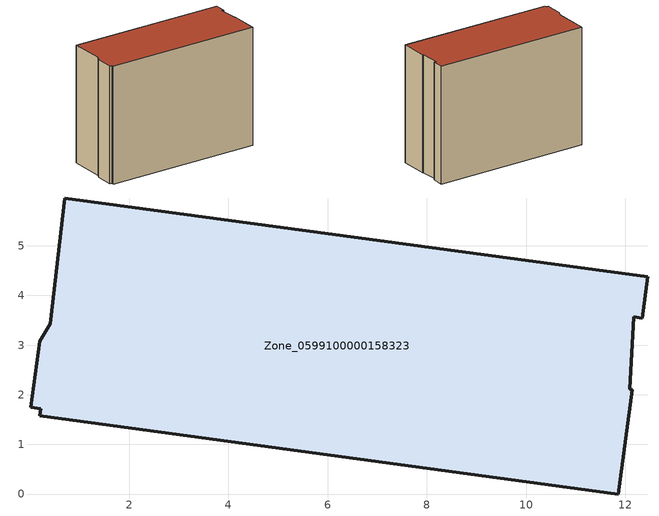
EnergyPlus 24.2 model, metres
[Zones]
Zone_0599100000158323
 floor ground (C_G): 0.7,5.96 12.45,4.38 12.34,3.55 12.17,3.57 12.09,2.11 12.14,2.1 11.86,0 0.2,1.57 0.22,1.72 0.02,1.75 0.2,3.08 0.42,3.43 z0
 wall outside (C_F): 12.45,4.38 0.7,5.96 0.42,3.43 0.2,3.08 0.02,1.75 0.22,1.72 0.2,1.57 11.86,0 12.14,2.1 12.09,2.11 12.17,3.57 12.34,3.55 12.45,4.38 z0:8.98
 roof outside (C_R): 12.09,2.11 12.17,3.57 12.34,3.55 12.45,4.38 0.7,5.96 0.42,3.43 0.2,3.08 0.02,1.75 0.22,1.72 0.2,1.57 11.86,0 12.14,2.1 z8.98
[BUILDING]
Pand.0599100000158323: North Axis=0; Terrain=City; Loads Convergence Tolerance Value=0.04; Temperature Convergence Tolerance Value=0.4; Solar Distribution=FullExterior; Maximum Number of Warmup Days=25; Minimum Number of Warmup Days=1
[Site:Location]
Rotterdam.The.Hague.AP_ZH_NLD Design_Conditions: Latitude=51.96; Longitude=4.45; Time Zone=1; Elevation=-4.5
[SITE:GROUNDTEMPERATURE:BUILDINGSURFACE]
18, 18, 18, 18, 18, 18, 18, 18, 18, 18, 18, 18
[MATERIAL] Thermal Absorptance=0.9; Solar Absorptance=0.7; Visible Absorptance=0.7
Name | Roughness | Thickness | Conductivity | Density | Specific Heat
G.TI.1946 | MediumSmooth | 0.15 | 1 | 540 | 1210
F.TI.1946 | Rough | 0.3 | 0.857143 | 1920 | 840
R.TI.1946 | MediumRough | 0.2 | 0.1 | 1500 | 1000
[CONSTRUCTION]
C_G: G.TI.1946
C_F: F.TI.1946
C_R: R.TI.1946
[ZONE]
Zone_0599100000158323: Type=1; Multiplier=1; Ceiling Height=Autocalculate; Volume=Autocalculate; Floor Area=autocalculate; Part of Total Floor Area=Yes
[ZONEINFILTRATION:DESIGNFLOWRATE]
Infil_Zone_0599100000158323: Zone or ZoneList or Space or SpaceList=Zone_0599100000158323; Schedule=AlwaysOn; Design Flow Rate Calculation Method=Flow/Area; Flow Rate per Floor Area=0.003; Constant Term Coefficient=1; Temperature Term Coefficient=0; Velocity Term Coefficient=0; Velocity Squared Term Coefficient=0
[HVACTEMPLATE:ZONE:IDEALLOADSAIRSYSTEM]
Zone_0599100000158323: Maximum Heating Supply Air Temperature=50; Minimum Cooling Supply Air Temperature=13; Maximum Heating Supply Air Humidity Ratio=0.0156; Minimum Cooling Supply Air Humidity Ratio=0.0077; Heating Limit=NoLimit; Cooling Limit=NoLimit; Dehumidification Control Type=ConstantSensibleHeatRatio; Cooling Sensible Heat Ratio=0.7; Dehumidification Setpoint=60; Humidification Control Type=None; Humidification Setpoint=30; Outdoor Air Method=None; Outdoor Air Flow Rate per Person=0.00944; Outdoor Air Flow Rate per Zone Floor Area=0; Outdoor Air Flow Rate per Zone=0; Demand Controlled Ventilation Type=None; Outdoor Air Economizer Type=NoEconomizer; Heat Recovery Type=None; Sensible Heat Recovery Effectiveness=0.7; Latent Heat Recovery Effectiveness=0.65
[ZONECONTROL:THERMOSTAT]
ThermostatControl_Zone_0599100000158323: Zone or ZoneList=Zone_0599100000158323; Control Type Schedule=DualSetpointControlType; Control 1=Thermostat_Zone_0599100000158323; Temperature Difference Between Cutout And Setpoint=0
[THERMOSTATSETPOINT:DUALSETPOINT]
Thermostat_Zone_0599100000158323: Heating Setpoint Temperature Schedule=HeatingSetpoint_Zone_0599100000158323; Cooling Setpoint Temperature Schedule=CoolingSetpoint_Zone_0599100000158323
[SCHEDULE:COMPACT]
HeatingSetpoint_Zone_0599100000158323: Through: 12/31, For: AllDays, Until: 24:00, 21
CoolingSetpoint_Zone_0599100000158323: Through: 12/31, For: AllDays, Until: 24:00, 24
DualSetpointControlType: Through: 12/31, For: AllDays, Until: 24:00, 4
AlwaysOn: Through: 12/31, For: AllDays, Until: 24:00, 1
